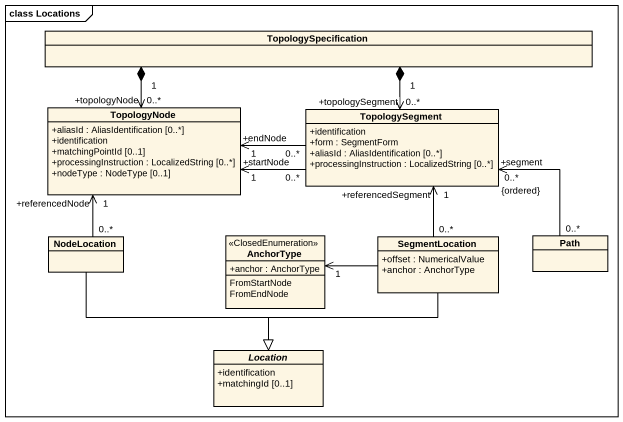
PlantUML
@startuml
mainframe class Locations
hide circle
hide empty members
skinparam classAttributeIconSize 0
class TopologySpecification
class TopologyNode {
  +aliasId : AliasIdentification [0..*]
  +identification
  +matchingPointId [0..1]
  +processingInstruction : LocalizedString [0..*]
  +nodeType : NodeType [0..1]
}
class TopologySegment {
  +identification
  +form : SegmentForm
  +aliasId : AliasIdentification [0..*]
  +processingInstruction : LocalizedString [0..*]
}
class NodeLocation
enum AnchorType <<ClosedEnumeration>> {
  +anchor : AnchorType
  FromStartNode
  FromEndNode
}
class SegmentLocation {
  +offset : NumericalValue
  +anchor : AnchorType
}
class Path
abstract class Location {
  +identification
  +matchingId [0..1]
}
TopologySpecification "1" *-left-> "+topologyNode\n0..*" TopologyNode
TopologySpecification "1" *--> "+topologySegment\n0..*" TopologySegment
TopologySegment "0..*" -left-> "+endNode\n1" TopologyNode
TopologySegment "0..*" -left-> "+startNode\n1" TopologyNode
NodeLocation "0..*" -up-> "+referencedNode\n1" TopologyNode
NodeLocation --|> Location
SegmentLocation "0..*" -up-> "+referencedSegment\n1" TopologySegment
SegmentLocation -left-> "1" AnchorType
SegmentLocation --|> Location
Path "0..*" -up-> "+segment\n0..*\n{ordered}" TopologySegment
@enduml
